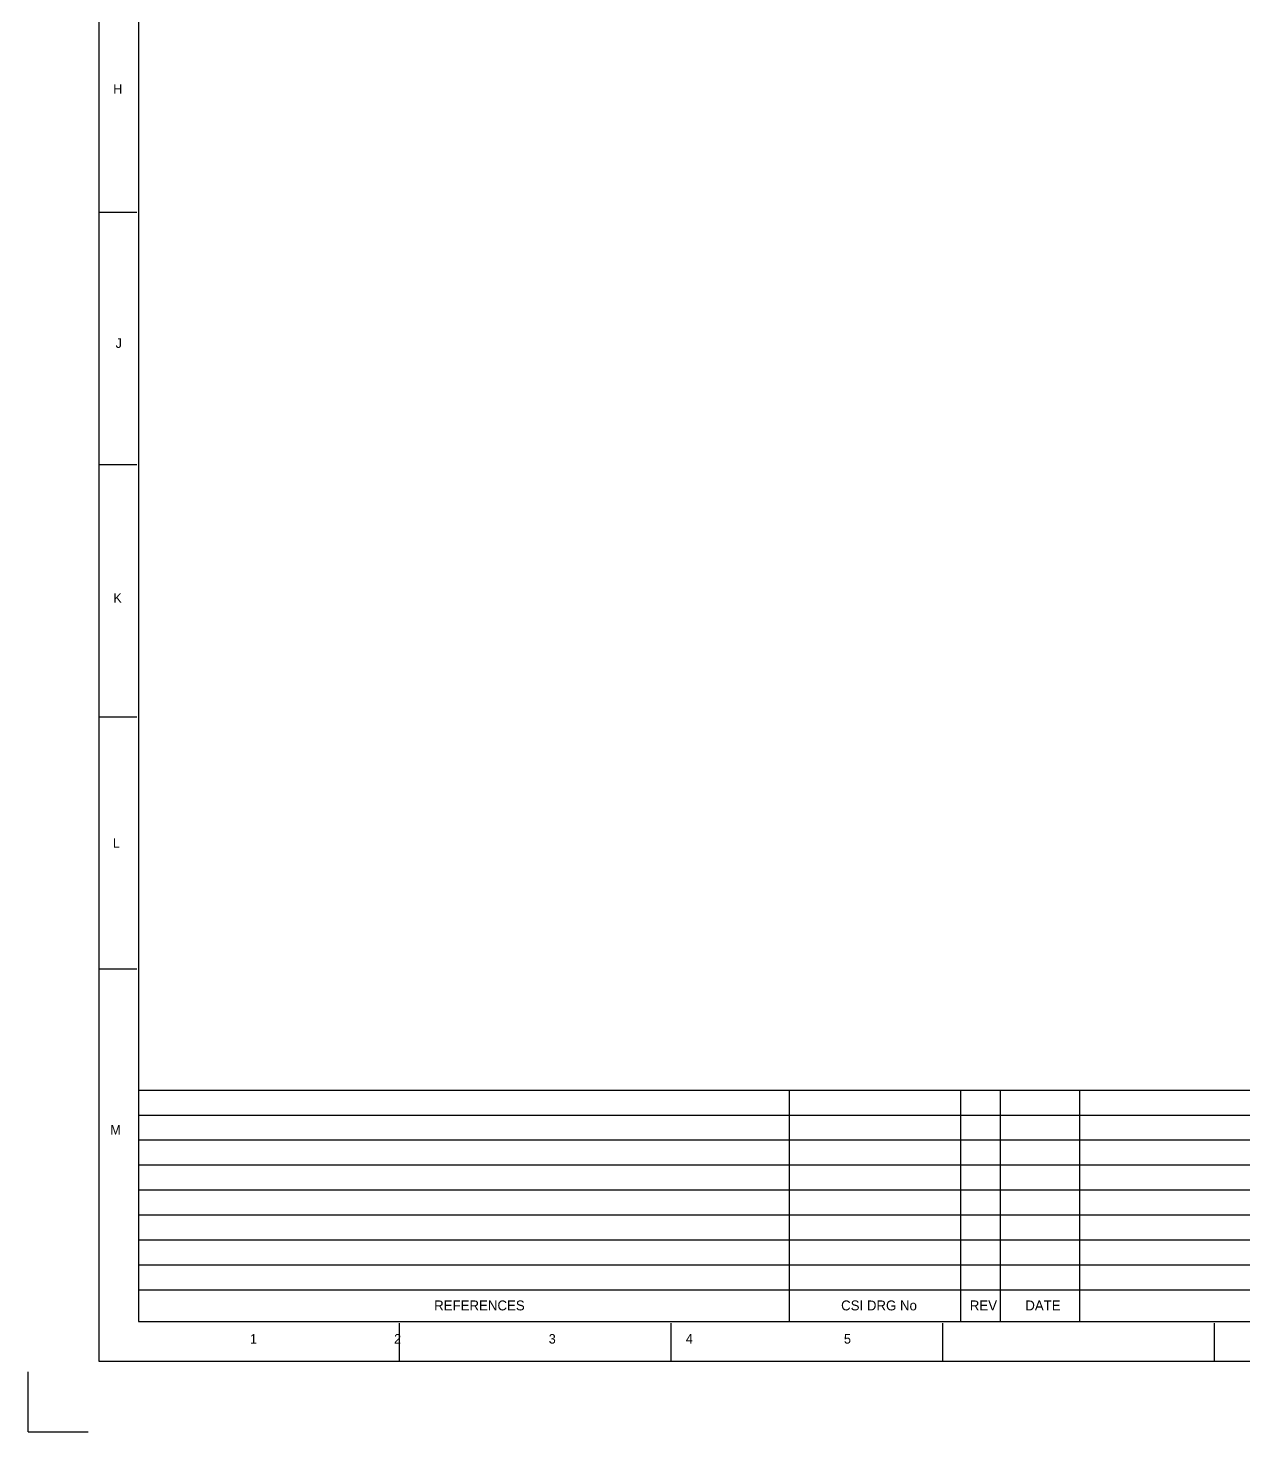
# Model space of a CAD drawing. Extents: x 0 to 841, y 0 to 594.
# Drawn here: x 0 to 257.2, y 0 to 297 of the extents above; entities that cross this region are included whole.
import ezdxf

# ---------------------------------------------------------------- set-up
doc = ezdxf.new("R2010")
doc.units = 0
doc.layers.add('BORDER', color=7, linetype='Continuous')
doc.layers.add('G-ANNO-TTLB', color=7, linetype='Continuous')

msp = doc.modelspace()

# ---------------------------------------------------------------- linework, layer by layer
at = {"layer": 'BORDER'}
for p, q in [((15, 579), (15, 15)), ((23.39, 570.61), (23.39, 23.39)), ((23.01, 257.96), (15, 257.96)), ((23.01, 204.6), (15, 204.6)), ((23.01, 151.23), (15, 151.23)), ((23.01, 97.87), (15, 97.87)), ((23.39, 72.31), (817.61, 72.31)), ((161.13, 23.39), (161.13, 72.31)), ((197.37, 23.39), (197.37, 72.31)), ((205.75, 23.39), (205.75, 72.31)), ((222.52, 23.39), (222.52, 72.31)), ((23.39, 67.04), (386.04, 67.04)), ((23.39, 61.76), (386.04, 61.76)), ((23.39, 56.48), (386.04, 56.48)), ((23.39, 51.2), (386.04, 51.2)), ((23.39, 45.93), (386.04, 45.93)), ((23.39, 40.65), (386.04, 40.65)), ((23.39, 35.37), (386.04, 35.37)), ((23.39, 30.09), (386.04, 30.09)), ((23.39, 23.39), (817.61, 23.39)), ((78.49, 23.01), (78.49, 15)), ((135.98, 23.01), (135.98, 15)), ((193.46, 23.01), (193.46, 15)), ((250.95, 23.01), (250.95, 15)), ((15, 15), (826, 15))]:
    msp.add_line(p, q, dxfattribs=at)
at = {"layer": 'G-ANNO-TTLB'}
for q in [(0, 12.7), (12.7, 0)]:
    msp.add_line((0, 0), q, dxfattribs=at)

# ---------------------------------------------------------------- texts
at = {"layer": 'BORDER'}
for s, height, p in [('H', 2, (18, 283.11)), ('J', 2, (18.52, 229.34)), ('K', 2, (18.04, 175.43)), ('L', 2, (17.94, 123.61)), ('M', 2, (17.4, 62.92)), ('REFERENCES', 2.096, (85.92, 25.71)), ('CSI DRG No', 2.096, (172.02, 25.71)), ('REV', 2.096, (199.25, 25.71)), ('DATE', 2.096, (210.99, 25.71)), ('1                                       2                                          3                                     4                                           5', 2.00139, (46.95, 18.69))]:
    msp.add_text(s, height=height, dxfattribs=at).set_placement(p)

doc.saveas('drawing.dxf')
